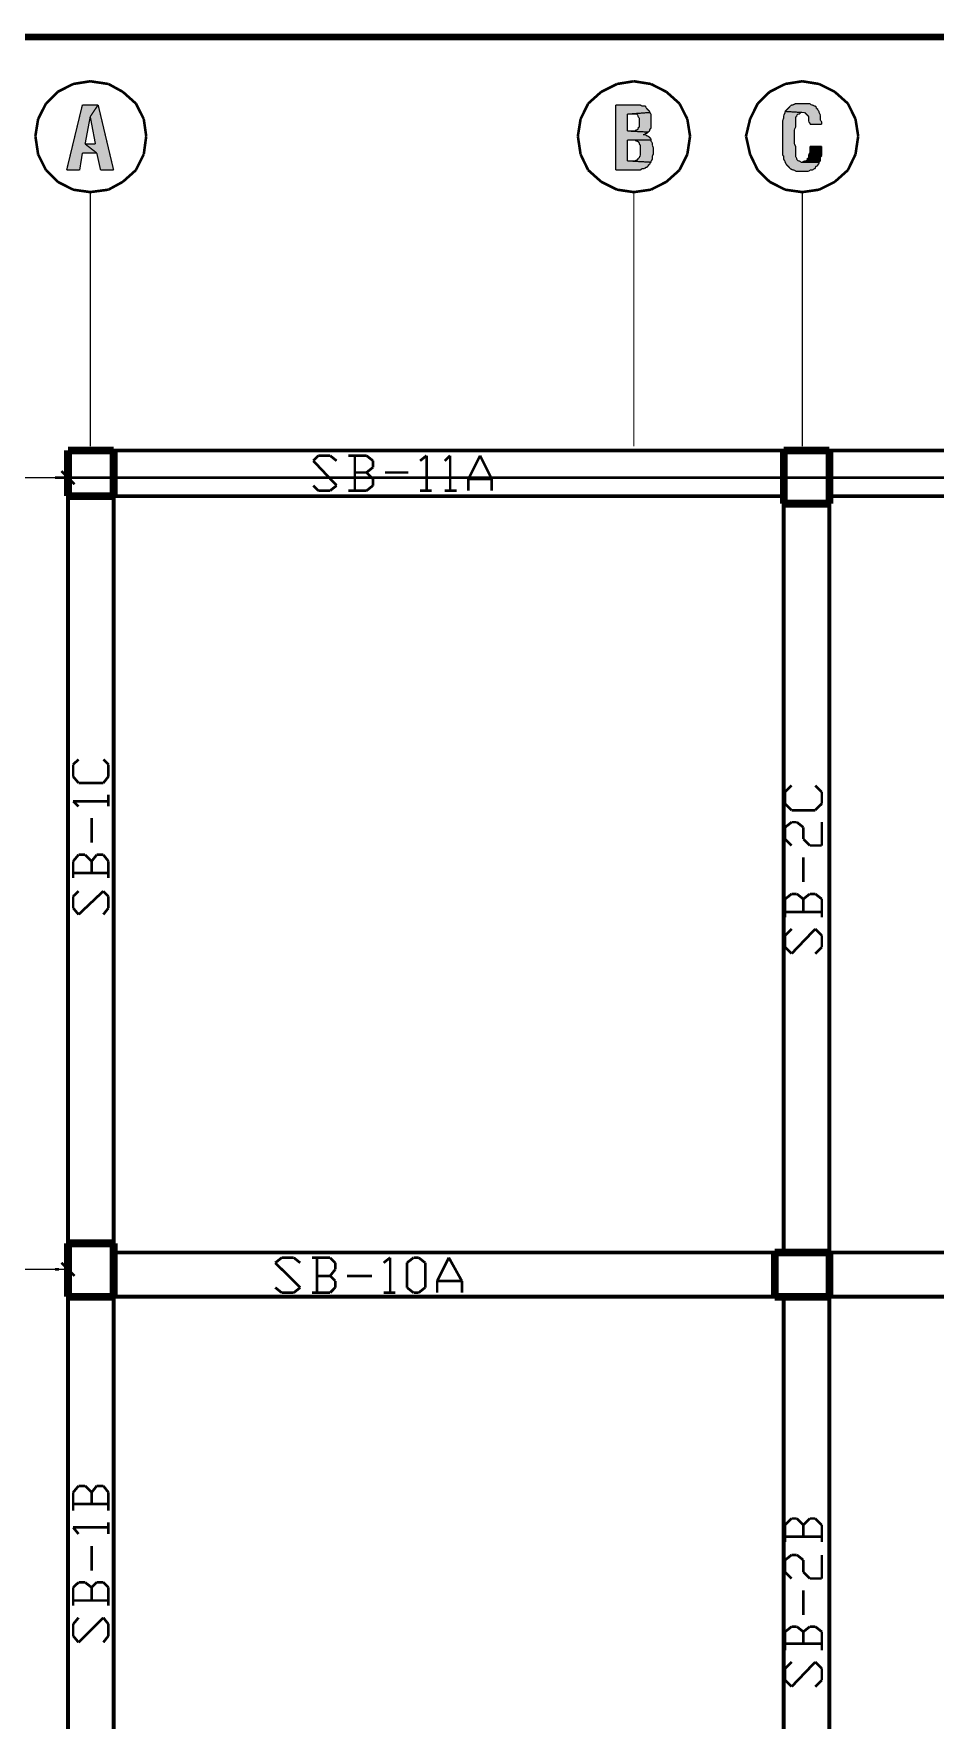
# Model space of a CAD drawing. Header units: millimetres. Extents: x 5 to 350, y 3 to 213.
# Drawn here: x 75.2 to 133.7, y 103.2 to 212.7 of the extents above; entities that cross this region are included whole.
import ezdxf

# ---------------------------------------------------------------- set-up
doc = ezdxf.new("R2010")
doc.units = ezdxf.units.MM
doc.layers.add('H', color=251, linetype='Continuous')
doc.layers.add('P', color=255, linetype='Continuous')

msp = doc.modelspace()

# ---------------------------------------------------------------- hatches: boundary and pattern name
at = {"layer": 'H', "linetype": 'Continuous'}
for points in [[(77.294, 203.87), (78.317, 208.104), (79.34, 208.104), (78.828, 207.345), (78.493, 205.564), (79.252, 204.982), (78.317, 204.982), (78.14, 203.87), (77.294, 203.87)], [(79.498, 203.87), (79.252, 204.982), (78.493, 205.564), (79.163, 205.564), (78.828, 207.345), (79.34, 208.104), (80.345, 203.87), (79.498, 203.87)], [(112.942, 203.87), (112.942, 208.104), (114.547, 208.104), (114.635, 208.033), (114.9, 208.033), (114.9, 207.945), (115.147, 207.68), (115.147, 207.61), (113.965, 207.522), (113.7, 207.522), (113.7, 206.41), (115.058, 206.34), (114.97, 206.252), (114.9, 206.252), (114.812, 206.163), (114.9, 206.163), (114.97, 206.075), (115.058, 206.075), (115.235, 205.916), (115.235, 205.828), (113.7, 205.828), (113.7, 204.47), (115.235, 204.382), (115.147, 204.294), (115.147, 204.223), (115.058, 204.223), (115.058, 204.135), (114.97, 204.047), (114.9, 204.047), (114.812, 203.958), (114.635, 203.958), (114.547, 203.87), (112.942, 203.87)], [(125.554, 206.834), (125.554, 206.922), (125.483, 207.01), (125.483, 207.345), (125.218, 207.61), (125.06, 207.61), (123.948, 207.68), (124.372, 208.104), (124.46, 208.104), (124.636, 208.192), (125.554, 208.192), (125.642, 208.104), (125.73, 208.104), (125.818, 208.033), (125.906, 208.033), (125.977, 207.945), (125.977, 207.857), (126.065, 207.857), (126.065, 207.768), (126.153, 207.68), (126.153, 207.61), (126.242, 207.433), (126.242, 207.098), (126.33, 207.01), (126.33, 206.834), (125.554, 206.834)], [(115.058, 206.34), (113.7, 206.41), (114.212, 206.41), (114.3, 206.498), (114.388, 206.498), (114.388, 206.587), (114.476, 206.675), (114.476, 207.257), (114.388, 207.345), (114.388, 207.433), (114.3, 207.522), (113.965, 207.522), (115.147, 207.61), (115.235, 207.522), (115.235, 206.587), (115.147, 206.498), (115.147, 206.41), (115.058, 206.34)], [(124.636, 203.8), (124.548, 203.87), (124.46, 203.87), (124.284, 203.958), (124.037, 204.223), (123.948, 204.382), (123.948, 204.47), (123.86, 204.558), (123.86, 204.805), (123.79, 204.805), (123.79, 207.098), (123.86, 207.257), (123.86, 207.433), (123.948, 207.61), (123.948, 207.68), (125.06, 207.61), (124.972, 207.61), (124.883, 207.522), (124.795, 207.522), (124.707, 207.433), (124.707, 207.345), (124.636, 207.345), (124.636, 206.675), (124.548, 206.498), (124.548, 205.564), (124.636, 205.405), (124.636, 204.717), (124.707, 204.646), (124.707, 204.558), (124.795, 204.47), (124.883, 204.47), (124.972, 204.382), (126.153, 204.382), (126.153, 204.294), (126.065, 204.223), (126.065, 204.135), (125.977, 204.135), (125.906, 204.047), (125.906, 203.958), (125.818, 203.958), (125.73, 203.87), (125.554, 203.87), (125.483, 203.8), (124.636, 203.8)], [(115.235, 204.382), (113.7, 204.47), (114.212, 204.47), (114.388, 204.558), (114.388, 204.646), (114.476, 204.646), (114.476, 204.717), (114.547, 204.805), (114.547, 205.493), (114.476, 205.564), (114.476, 205.652), (114.388, 205.74), (114.3, 205.74), (114.212, 205.828), (115.235, 205.828), (115.235, 205.74), (115.323, 205.652), (115.323, 205.493), (115.394, 205.317), (115.394, 204.893), (115.323, 204.805), (115.323, 204.558), (115.235, 204.47), (115.235, 204.382)], [(125.06, 204.382), (125.218, 204.47), (125.307, 204.47), (125.395, 204.558), (125.395, 204.646), (125.483, 204.646), (125.483, 204.893), (125.554, 204.982), (125.554, 205.405), (126.33, 205.405), (126.33, 204.805), (126.242, 204.717), (126.242, 204.47), (126.153, 204.382), (125.06, 204.382)]]:
    msp.add_hatch(color=256, dxfattribs=at).paths.add_polyline_path(points)

# ---------------------------------------------------------------- linework, layer by layer
at = {"layer": 'P'}
for points, const_width in [([(5.256, 212.513), (350.273, 212.513)], 0.423), ([(5.256, 212.513), (350.273, 212.513)], 0.423), ([(77.717, 209.462), (76.712, 208.95)], 0.169), ([(78.828, 209.638), (77.717, 209.462)], 0.169), ([(80.01, 209.462), (78.828, 209.638)], 0.169), ([(80.945, 208.95), (80.01, 209.462)], 0.169), ([(113.03, 209.462), (112.007, 208.95)], 0.169), ([(114.124, 209.638), (113.03, 209.462)], 0.169), ([(115.235, 209.462), (114.124, 209.638)], 0.169), ([(116.24, 208.95), (115.235, 209.462)], 0.169), ([(123.948, 209.462), (122.943, 208.95)], 0.169), ([(125.06, 209.638), (123.948, 209.462)], 0.169), ([(126.153, 209.462), (125.06, 209.638)], 0.169), ([(127.176, 208.95), (126.153, 209.462)], 0.169), ([(75.953, 208.192), (75.442, 207.186)], 0.169), ([(76.712, 208.95), (75.953, 208.192)], 0.169), ([(78.317, 208.104), (77.294, 203.87)], 0.085), ([(79.34, 208.104), (78.317, 208.104)], 0.085), ([(78.828, 207.345), (79.34, 208.104)], 0.085), ([(79.34, 208.104), (78.828, 207.345)], 0.085), ([(80.345, 203.87), (79.34, 208.104)], 0.085), ([(81.792, 208.192), (80.945, 208.95)], 0.169), ([(82.303, 207.186), (81.792, 208.192)], 0.169), ([(111.16, 208.192), (110.666, 207.186)], 0.169), ([(112.007, 208.95), (111.16, 208.192)], 0.169), ([(114.212, 208.104), (112.942, 208.104)], 0.085), ([(112.942, 208.104), (112.942, 203.87)], 0.085), ([(114.3, 208.104), (114.212, 208.104)], 0.085), ([(114.476, 208.104), (114.3, 208.104)], 0.085), ([(114.547, 208.104), (114.476, 208.104)], 0.085), ([(114.635, 208.033), (114.547, 208.104)], 0.085), ([(114.723, 208.033), (114.635, 208.033)], 0.085), ([(114.9, 208.033), (114.723, 208.033)], 0.085), ([(114.9, 207.945), (114.9, 208.033)], 0.085), ([(117.087, 208.192), (116.24, 208.95)], 0.169), ([(117.598, 207.186), (117.087, 208.192)], 0.169), ([(122.167, 208.192), (121.673, 207.186)], 0.169), ([(122.943, 208.95), (122.167, 208.192)], 0.169), ([(124.284, 208.033), (124.213, 207.945)], 0.085), ([(124.372, 208.104), (124.284, 208.033)], 0.085), ([(124.46, 208.104), (124.372, 208.104)], 0.085), ([(124.636, 208.192), (124.46, 208.104)], 0.085), ([(124.707, 208.192), (124.636, 208.192)], 0.085), ([(124.795, 208.192), (124.707, 208.192)], 0.085), ([(124.883, 208.192), (124.795, 208.192)], 0.085), ([(125.06, 208.192), (124.883, 208.192)], 0.085), ([(125.218, 208.192), (125.06, 208.192)], 0.085), ([(125.307, 208.192), (125.218, 208.192)], 0.085), ([(125.395, 208.192), (125.307, 208.192)], 0.085), ([(125.554, 208.192), (125.395, 208.192)], 0.085), ([(125.642, 208.104), (125.554, 208.192)], 0.085), ([(125.73, 208.104), (125.642, 208.104)], 0.085), ([(125.818, 208.033), (125.73, 208.104)], 0.085), ([(125.906, 208.033), (125.818, 208.033)], 0.085), ([(125.977, 207.945), (125.906, 208.033)], 0.085), ([(128.023, 208.192), (127.176, 208.95)], 0.169), ([(128.517, 207.186), (128.023, 208.192)], 0.169), ([(75.442, 207.186), (75.265, 206.075)], 0.169), ([(78.493, 205.564), (78.828, 207.345)], 0.085), ([(78.828, 207.345), (79.163, 205.564)], 0.085), ([(82.462, 206.075), (82.303, 207.186)], 0.169), ([(110.666, 207.186), (110.49, 206.075)], 0.169), ([(113.7, 206.41), (113.7, 207.522)], 0.085), ([(113.7, 207.522), (113.965, 207.522)], 0.085), ([(115.147, 207.61), (113.965, 207.522)], 0.085), ([(113.965, 207.522), (115.147, 207.61)], 0.085), ([(113.965, 207.522), (114.124, 207.522)], 0.085), ([(114.124, 207.522), (114.212, 207.522)], 0.085), ([(114.212, 207.522), (114.3, 207.522)], 0.085), ([(114.3, 207.522), (114.388, 207.433)], 0.085), ([(114.388, 207.433), (114.388, 207.345)], 0.085), ([(114.388, 207.345), (114.476, 207.257)], 0.085), ([(114.476, 207.257), (114.476, 207.186)], 0.085), ([(114.476, 207.186), (114.476, 207.01)], 0.085), ([(114.476, 207.01), (114.476, 206.922)], 0.085), ([(114.476, 206.922), (114.476, 206.834)], 0.085), ([(114.97, 207.857), (114.9, 207.945)], 0.085), ([(115.058, 207.768), (114.97, 207.857)], 0.085), ([(115.147, 207.68), (115.058, 207.768)], 0.085), ([(115.147, 207.61), (115.147, 207.68)], 0.085), ([(115.235, 207.522), (115.147, 207.61)], 0.085), ([(115.235, 207.433), (115.235, 207.522)], 0.085), ([(115.235, 207.345), (115.235, 207.433)], 0.085), ([(115.235, 207.186), (115.235, 207.345)], 0.085), ([(115.235, 207.098), (115.235, 207.186)], 0.085), ([(115.235, 206.922), (115.235, 207.098)], 0.085), ([(115.235, 206.834), (115.235, 206.922)], 0.085), ([(117.775, 206.075), (117.598, 207.186)], 0.169), ([(121.673, 207.186), (121.408, 206.075)], 0.169), ([(123.86, 207.257), (123.79, 207.098)], 0.085), ([(123.79, 207.098), (123.79, 207.01)], 0.085), ([(123.79, 207.01), (123.79, 206.922)], 0.085), ([(123.79, 206.922), (123.79, 206.763)], 0.085), ([(123.948, 207.61), (123.86, 207.433)], 0.085), ([(123.86, 207.433), (123.86, 207.345)], 0.085), ([(123.86, 207.345), (123.86, 207.257)], 0.085), ([(124.037, 207.768), (123.948, 207.68)], 0.085), ([(123.948, 207.68), (123.948, 207.61)], 0.085), ([(125.06, 207.61), (123.948, 207.68)], 0.085), ([(123.948, 207.68), (125.06, 207.61)], 0.085), ([(124.125, 207.857), (124.037, 207.768)], 0.085), ([(124.213, 207.945), (124.125, 207.857)], 0.085), ([(124.636, 207.257), (124.636, 207.345)], 0.085), ([(124.636, 207.345), (124.707, 207.345)], 0.085), ([(124.636, 207.186), (124.636, 207.257)], 0.085), ([(124.636, 207.098), (124.636, 207.186)], 0.085), ([(124.636, 207.01), (124.636, 207.098)], 0.085), ([(124.636, 206.922), (124.636, 207.01)], 0.085), ([(124.636, 206.763), (124.636, 206.922)], 0.085), ([(124.707, 207.433), (124.795, 207.522)], 0.085), ([(124.707, 207.345), (124.707, 207.433)], 0.085), ([(124.795, 207.522), (124.883, 207.522)], 0.085), ([(124.883, 207.522), (124.972, 207.61)], 0.085), ([(124.972, 207.61), (125.06, 207.61)], 0.085), ([(125.06, 207.61), (125.13, 207.61)], 0.085), ([(125.13, 207.61), (125.218, 207.61)], 0.085), ([(125.218, 207.61), (125.307, 207.522)], 0.085), ([(125.307, 207.522), (125.395, 207.433)], 0.085), ([(125.395, 207.433), (125.483, 207.345)], 0.085), ([(125.483, 207.345), (125.483, 207.257)], 0.085), ([(125.483, 207.257), (125.483, 207.186)], 0.085), ([(125.483, 207.186), (125.483, 207.01)], 0.085), ([(125.483, 207.01), (125.554, 206.922)], 0.085), ([(125.554, 206.922), (125.554, 206.834)], 0.085), ([(125.977, 207.857), (125.977, 207.945)], 0.085), ([(126.065, 207.857), (125.977, 207.857)], 0.085), ([(126.065, 207.768), (126.065, 207.857)], 0.085), ([(126.153, 207.68), (126.065, 207.768)], 0.085), ([(126.153, 207.61), (126.153, 207.68)], 0.085), ([(126.242, 207.433), (126.153, 207.61)], 0.085), ([(126.242, 207.345), (126.242, 207.433)], 0.085), ([(126.242, 207.257), (126.242, 207.345)], 0.085), ([(126.242, 207.098), (126.242, 207.257)], 0.085), ([(126.33, 207.01), (126.242, 207.098)], 0.085), ([(126.33, 206.834), (126.33, 207.01)], 0.085), ([(128.693, 206.075), (128.517, 207.186)], 0.169), ([(75.265, 206.075), (75.442, 204.893)], 0.169), ([(82.303, 204.893), (82.462, 206.075)], 0.169), ([(82.462, 206.075), (82.462, 206.075)], 0.169), ([(110.49, 206.075), (110.666, 204.893)], 0.169), ([(113.965, 206.41), (113.7, 206.41)], 0.085), ([(113.7, 206.41), (115.058, 206.34)], 0.085), ([(115.058, 206.34), (113.7, 206.41)], 0.085), ([(113.7, 204.47), (113.7, 205.828)], 0.085), ([(113.7, 205.828), (113.965, 205.828)], 0.085), ([(114.053, 206.41), (113.965, 206.41)], 0.085), ([(115.235, 205.828), (113.965, 205.828)], 0.085), ([(113.965, 205.828), (114.053, 205.828)], 0.085), ([(113.965, 205.828), (115.235, 205.828)], 0.085), ([(114.212, 206.41), (114.053, 206.41)], 0.085), ([(114.053, 205.828), (114.212, 205.828)], 0.085), ([(114.3, 206.498), (114.212, 206.41)], 0.085), ([(114.212, 205.828), (114.3, 205.74)], 0.085), ([(114.388, 206.498), (114.3, 206.498)], 0.085), ([(114.476, 206.675), (114.388, 206.587)], 0.085), ([(114.388, 206.587), (114.388, 206.498)], 0.085), ([(114.476, 206.834), (114.476, 206.675)], 0.085), ([(114.9, 206.163), (114.723, 206.163)], 0.085), ([(114.723, 206.163), (114.812, 206.163)], 0.085), ([(114.812, 206.163), (114.9, 206.252)], 0.085), ([(114.9, 206.252), (114.97, 206.252)], 0.085), ([(114.97, 206.075), (114.9, 206.163)], 0.085), ([(114.97, 206.252), (115.058, 206.34)], 0.085), ([(115.058, 206.075), (114.97, 206.075)], 0.085), ([(115.058, 206.34), (115.147, 206.41)], 0.085), ([(115.147, 205.987), (115.058, 206.075)], 0.085), ([(115.147, 206.498), (115.235, 206.587)], 0.085), ([(115.147, 206.41), (115.147, 206.498)], 0.085), ([(115.235, 205.916), (115.147, 205.987)], 0.085), ([(115.235, 206.763), (115.235, 206.834)], 0.085), ([(115.235, 206.587), (115.235, 206.763)], 0.085), ([(115.235, 205.828), (115.235, 205.916)], 0.085), ([(115.235, 205.74), (115.235, 205.828)], 0.085), ([(117.598, 204.893), (117.775, 206.075)], 0.169), ([(117.775, 206.075), (117.775, 206.075)], 0.169), ([(121.408, 206.075), (121.673, 204.893)], 0.169), ([(123.79, 206.763), (123.79, 206.675)], 0.085), ([(123.79, 206.675), (123.79, 206.587)], 0.085), ([(123.79, 206.587), (123.79, 206.41)], 0.085), ([(123.79, 206.41), (123.79, 206.34)], 0.085), ([(123.79, 206.34), (123.79, 206.163)], 0.085), ([(123.79, 206.163), (123.79, 206.075)], 0.085), ([(123.79, 206.075), (123.79, 205.916)], 0.085), ([(123.79, 205.916), (123.79, 205.74)], 0.085), ([(124.548, 206.498), (124.636, 206.675)], 0.085), ([(124.548, 206.34), (124.548, 206.498)], 0.085), ([(124.548, 206.163), (124.548, 206.34)], 0.085), ([(124.548, 206.075), (124.548, 206.163)], 0.085), ([(124.548, 205.916), (124.548, 206.075)], 0.085), ([(124.548, 205.74), (124.548, 205.916)], 0.085), ([(124.636, 206.675), (124.636, 206.763)], 0.085), ([(125.554, 206.834), (126.33, 206.834)], 0.085), ([(128.517, 204.893), (128.693, 206.075)], 0.169), ([(128.693, 206.075), (128.693, 206.075)], 0.169), ([(75.442, 204.893), (75.953, 203.87)], 0.169), ([(78.14, 203.87), (78.317, 204.982)], 0.085), ([(78.317, 204.982), (79.252, 204.982)], 0.085), ([(79.252, 204.982), (78.493, 205.564)], 0.085), ([(79.163, 205.564), (78.493, 205.564)], 0.085), ([(78.493, 205.564), (79.252, 204.982)], 0.085), ([(79.252, 204.982), (79.498, 203.87)], 0.085), ([(81.792, 203.87), (82.303, 204.893)], 0.169), ([(110.666, 204.893), (111.16, 203.87)], 0.169), ([(114.3, 205.74), (114.388, 205.74)], 0.085), ([(114.388, 205.74), (114.476, 205.652)], 0.085), ([(114.476, 205.652), (114.476, 205.564)], 0.085), ([(114.476, 205.564), (114.547, 205.493)], 0.085), ([(114.547, 204.805), (114.476, 204.717)], 0.085), ([(114.476, 204.717), (114.476, 204.646)], 0.085), ([(114.547, 205.493), (114.547, 205.405)], 0.085), ([(114.547, 205.405), (114.547, 205.317)], 0.085), ([(114.547, 205.317), (114.547, 205.14)], 0.085), ([(114.547, 205.14), (114.547, 204.982)], 0.085), ([(114.547, 204.982), (114.547, 204.893)], 0.085), ([(114.547, 204.893), (114.547, 204.805)], 0.085), ([(115.323, 205.652), (115.235, 205.74)], 0.085), ([(115.323, 205.564), (115.323, 205.652)], 0.085), ([(115.323, 205.493), (115.323, 205.564)], 0.085), ([(115.394, 205.317), (115.323, 205.493)], 0.085), ([(115.323, 204.805), (115.394, 204.893)], 0.085), ([(115.323, 204.717), (115.323, 204.805)], 0.085), ([(115.323, 204.558), (115.323, 204.717)], 0.085), ([(115.394, 205.228), (115.394, 205.317)], 0.085), ([(115.394, 205.14), (115.394, 205.228)], 0.085), ([(115.394, 205.07), (115.394, 205.14)], 0.085), ([(115.394, 204.893), (115.394, 205.07)], 0.085), ([(117.087, 203.87), (117.598, 204.893)], 0.169), ([(121.673, 204.893), (122.167, 203.87)], 0.169), ([(123.79, 205.74), (123.79, 205.564)], 0.085), ([(123.79, 205.564), (123.79, 205.493)], 0.085), ([(123.79, 205.493), (123.79, 205.317)], 0.085), ([(123.79, 205.317), (123.79, 205.228)], 0.085), ([(123.79, 205.228), (123.79, 205.14)], 0.085), ([(123.79, 205.14), (123.79, 205.07)], 0.085), ([(123.79, 205.07), (123.79, 204.893)], 0.085), ([(123.79, 204.893), (123.79, 204.805)], 0.085), ([(123.79, 204.805), (123.86, 204.805)], 0.085), ([(123.86, 204.805), (123.86, 204.717)], 0.085), ([(123.86, 204.717), (123.86, 204.646)], 0.085), ([(124.548, 205.564), (124.548, 205.74)], 0.085), ([(124.636, 205.405), (124.548, 205.564)], 0.085), ([(124.636, 205.317), (124.636, 205.405)], 0.085), ([(124.636, 205.14), (124.636, 205.317)], 0.085), ([(124.636, 205.07), (124.636, 205.14)], 0.085), ([(124.636, 204.982), (124.636, 205.07)], 0.085), ([(124.636, 204.893), (124.636, 204.982)], 0.085), ([(124.636, 204.805), (124.636, 204.893)], 0.085), ([(124.636, 204.717), (124.636, 204.805)], 0.085), ([(124.707, 204.646), (124.636, 204.717)], 0.085), ([(125.554, 204.982), (125.483, 204.893)], 0.085), ([(125.483, 204.893), (125.483, 204.717)], 0.085), ([(125.483, 204.717), (125.483, 204.646)], 0.085), ([(126.33, 205.405), (125.554, 205.405)], 0.085), ([(125.554, 205.405), (125.554, 205.317)], 0.085), ([(125.554, 205.317), (125.554, 205.228)], 0.085), ([(125.554, 205.228), (125.554, 205.07)], 0.085), ([(125.554, 205.07), (125.554, 204.982)], 0.085), ([(126.242, 204.717), (126.33, 204.805)], 0.085), ([(126.242, 204.646), (126.242, 204.717)], 0.085), ([(126.33, 205.317), (126.33, 205.405)], 0.085), ([(126.33, 205.228), (126.33, 205.317)], 0.085), ([(126.33, 205.07), (126.33, 205.228)], 0.085), ([(126.33, 204.982), (126.33, 205.07)], 0.085), ([(126.33, 204.805), (126.33, 204.982)], 0.085), ([(128.023, 203.87), (128.517, 204.893)], 0.169), ([(75.953, 203.87), (76.712, 203.112)], 0.169), ([(77.294, 203.87), (78.14, 203.87)], 0.085), ([(79.498, 203.87), (80.345, 203.87)], 0.085), ([(80.945, 203.112), (81.792, 203.87)], 0.169), ([(111.16, 203.87), (112.007, 203.112)], 0.169), ([(112.942, 203.87), (114.212, 203.87)], 0.085), ([(114.053, 204.47), (113.7, 204.47)], 0.085), ([(113.7, 204.47), (115.235, 204.382)], 0.085), ([(115.235, 204.382), (113.7, 204.47)], 0.085), ([(114.124, 204.47), (114.053, 204.47)], 0.085), ([(114.212, 204.47), (114.124, 204.47)], 0.085), ([(114.388, 204.558), (114.212, 204.47)], 0.085), ([(114.212, 203.87), (114.3, 203.87)], 0.085), ([(114.3, 203.87), (114.476, 203.87)], 0.085), ([(114.476, 204.646), (114.388, 204.646)], 0.085), ([(114.388, 204.646), (114.388, 204.558)], 0.085), ([(114.476, 203.87), (114.547, 203.87)], 0.085), ([(114.547, 203.87), (114.635, 203.958)], 0.085), ([(114.635, 203.958), (114.812, 203.958)], 0.085), ([(114.812, 203.958), (114.9, 204.047)], 0.085), ([(114.9, 204.047), (114.97, 204.047)], 0.085), ([(114.97, 204.047), (115.058, 204.135)], 0.085), ([(115.058, 204.135), (115.058, 204.223)], 0.085), ([(115.058, 204.223), (115.147, 204.223)], 0.085), ([(115.147, 204.294), (115.235, 204.382)], 0.085), ([(115.147, 204.223), (115.147, 204.294)], 0.085), ([(115.235, 204.47), (115.323, 204.558)], 0.085), ([(115.235, 204.382), (115.235, 204.47)], 0.085), ([(116.24, 203.112), (117.087, 203.87)], 0.169), ([(122.167, 203.87), (122.943, 203.112)], 0.169), ([(123.86, 204.646), (123.86, 204.558)], 0.085), ([(123.86, 204.558), (123.948, 204.47)], 0.085), ([(123.948, 204.47), (123.948, 204.382)], 0.085), ([(123.948, 204.382), (124.037, 204.223)], 0.085), ([(124.037, 204.223), (124.125, 204.135)], 0.085), ([(124.125, 204.135), (124.213, 204.047)], 0.085), ([(124.213, 204.047), (124.284, 203.958)], 0.085), ([(124.284, 203.958), (124.46, 203.87)], 0.085), ([(124.46, 203.87), (124.548, 203.87)], 0.085), ([(124.548, 203.87), (124.636, 203.8)], 0.085), ([(124.636, 203.8), (124.707, 203.8)], 0.085), ([(124.707, 204.558), (124.707, 204.646)], 0.085), ([(124.795, 204.47), (124.707, 204.558)], 0.085), ([(124.707, 203.8), (124.795, 203.8)], 0.085), ([(124.883, 204.47), (124.795, 204.47)], 0.085), ([(124.795, 203.8), (124.972, 203.8)], 0.085), ([(124.972, 204.382), (124.883, 204.47)], 0.085), ([(125.06, 204.382), (124.972, 204.382)], 0.085), ([(124.972, 203.8), (125.06, 203.8)], 0.085), ([(125.218, 204.47), (125.06, 204.382)], 0.085), ([(125.06, 204.382), (126.153, 204.382)], 0.085), ([(126.153, 204.382), (125.06, 204.382)], 0.085), ([(125.06, 203.8), (125.13, 203.8)], 0.085), ([(125.13, 203.8), (125.218, 203.8)], 0.085), ([(125.307, 204.47), (125.218, 204.47)], 0.085), ([(125.218, 203.8), (125.395, 203.8)], 0.085), ([(125.395, 204.558), (125.307, 204.47)], 0.085), ([(125.483, 204.646), (125.395, 204.646)], 0.085), ([(125.395, 204.646), (125.395, 204.558)], 0.085), ([(125.395, 203.8), (125.483, 203.8)], 0.085), ([(125.483, 203.8), (125.554, 203.87)], 0.085), ([(125.554, 203.87), (125.73, 203.87)], 0.085), ([(125.73, 203.87), (125.818, 203.958)], 0.085), ([(125.818, 203.958), (125.906, 203.958)], 0.085), ([(125.906, 204.047), (125.977, 204.135)], 0.085), ([(125.906, 203.958), (125.906, 204.047)], 0.085), ([(125.977, 204.135), (126.065, 204.135)], 0.085), ([(126.065, 204.223), (126.153, 204.294)], 0.085), ([(126.065, 204.135), (126.065, 204.223)], 0.085), ([(126.153, 204.382), (126.242, 204.47)], 0.085), ([(126.153, 204.294), (126.153, 204.382)], 0.085), ([(126.242, 204.47), (126.242, 204.646)], 0.085), ([(127.176, 203.112), (128.023, 203.87)], 0.169), ([(76.712, 203.112), (77.717, 202.6)], 0.169), ([(77.717, 202.6), (78.828, 202.442)], 0.169), ([(78.828, 202.442), (80.01, 202.6)], 0.169), ([(80.01, 202.6), (80.945, 203.112)], 0.169), ([(112.007, 203.112), (113.03, 202.6)], 0.169), ([(113.03, 202.6), (114.124, 202.442)], 0.169), ([(114.124, 202.442), (115.235, 202.6)], 0.169), ([(115.235, 202.6), (116.24, 203.112)], 0.169), ([(122.943, 203.112), (123.948, 202.6)], 0.169), ([(123.948, 202.6), (125.06, 202.442)], 0.169), ([(125.06, 202.442), (126.153, 202.6)], 0.169), ([(126.153, 202.6), (127.176, 203.112)], 0.169), ([(78.828, 185.932), (78.828, 202.442)], 0.085), ([(114.124, 185.932), (114.124, 202.442)], 0.085), ([(125.06, 185.932), (125.06, 202.442)], 0.085), ([(77.382, 185.667), (80.345, 185.667)], 0.508), ([(77.382, 182.704), (77.382, 185.667)], 0.508), ([(77.382, 185.667), (77.382, 185.667)], 0.508), ([(80.345, 185.667), (80.345, 182.704)], 0.508), ([(80.345, 185.667), (123.86, 185.667)], 0.254), ([(93.31, 184.997), (93.645, 185.332)], 0.169), ([(94.827, 183.392), (93.31, 184.997)], 0.169), ([(93.645, 185.332), (94.403, 185.332)], 0.169), ([(94.403, 185.332), (94.827, 184.997)], 0.169), ([(96.767, 185.332), (95.585, 185.332)], 0.169), ([(96.008, 185.332), (96.008, 183.056)], 0.169), ([(97.19, 184.997), (96.767, 185.332)], 0.169), ([(97.19, 184.573), (97.19, 184.997)], 0.169), ([(100.242, 184.997), (100.665, 185.332)], 0.169), ([(100.665, 185.332), (100.665, 183.056)], 0.169), ([(101.847, 184.997), (102.2, 185.332)], 0.169), ([(102.2, 185.332), (102.2, 183.056)], 0.169), ([(103.382, 183.815), (104.14, 185.332)], 0.169), ([(104.14, 185.332), (104.898, 183.815)], 0.169), ([(123.86, 185.667), (126.824, 185.667)], 0.508), ([(123.86, 182.21), (123.86, 185.667)], 0.508), ([(123.86, 185.667), (123.86, 185.667)], 0.508), ([(126.824, 185.667), (126.824, 182.21)], 0.508), ([(126.824, 185.667), (170.427, 185.667)], 0.254), ([(278.642, 183.903), (76.535, 183.903)], 0.169), ([(77.805, 183.48), (76.958, 184.326)], 0.169), ([(77.382, 131.568), (77.382, 184.82)], 0.169), ([(96.767, 184.238), (96.008, 184.238)], 0.169), ([(96.767, 184.238), (97.19, 184.573)], 0.169), ([(97.19, 183.815), (96.767, 184.238)], 0.169), ([(97.966, 184.238), (99.483, 184.238)], 0.169), ([(61.718, 183.903), (77.382, 183.903)], 0.085), ([(80.345, 182.704), (77.382, 182.704)], 0.508), ([(93.31, 183.392), (93.645, 183.056)], 0.169), ([(93.645, 183.056), (94.403, 183.056)], 0.169), ([(94.403, 183.056), (94.827, 183.392)], 0.169), ([(95.585, 183.056), (96.767, 183.056)], 0.169), ([(96.767, 183.056), (97.19, 183.392)], 0.169), ([(97.19, 183.392), (97.19, 183.815)], 0.169), ([(100.242, 183.056), (101, 183.056)], 0.169), ([(101.847, 183.056), (102.623, 183.056)], 0.169), ([(103.382, 183.056), (103.382, 183.815)], 0.169), ([(103.382, 183.815), (104.898, 183.815)], 0.169), ([(104.898, 183.815), (104.898, 183.056)], 0.169), ([(77.382, 134.197), (77.382, 182.704)], 0.254), ([(80.345, 182.704), (123.86, 182.704)], 0.254), ([(80.345, 134.197), (80.345, 182.704)], 0.254), ([(126.824, 182.21), (123.86, 182.21)], 0.508), ([(123.86, 182.21), (123.86, 133.597)], 0.254), ([(126.824, 182.704), (170.427, 182.704)], 0.254), ([(126.824, 182.21), (126.824, 133.597)], 0.254), ([(77.717, 165.276), (78.07, 165.612)], 0.169), ([(77.717, 164.5), (77.717, 165.276)], 0.169), ([(79.675, 165.612), (80.01, 165.276)], 0.169), ([(80.01, 165.276), (80.01, 164.5)], 0.169), ([(78.07, 164.077), (77.717, 164.5)], 0.169), ([(80.01, 164.5), (79.675, 164.077)], 0.169), ([(79.675, 164.077), (78.07, 164.077)], 0.169), ([(80.01, 162.56), (80.01, 163.318)], 0.169), ([(123.948, 163.495), (124.372, 163.918)], 0.169), ([(123.948, 162.736), (123.948, 163.495)], 0.169), ([(125.906, 163.918), (126.33, 163.495)], 0.169), ([(126.33, 163.495), (126.33, 162.736)], 0.169), ([(78.07, 162.56), (77.717, 162.895)], 0.169), ([(77.717, 162.895), (80.01, 162.895)], 0.169), ([(124.372, 162.313), (123.948, 162.736)], 0.169), ([(125.906, 162.313), (124.372, 162.313)], 0.169), ([(126.33, 162.736), (125.906, 162.313)], 0.169), ([(78.916, 160.196), (78.916, 161.802)], 0.169), ([(123.948, 161.202), (124.372, 161.537)], 0.169), ([(123.948, 160.443), (123.948, 161.202)], 0.169), ([(124.372, 161.537), (124.707, 161.537)], 0.169), ([(124.707, 161.537), (125.13, 161.202)], 0.169), ([(125.13, 161.202), (125.13, 160.443)], 0.169), ([(126.33, 160.02), (126.33, 161.537)], 0.169), ([(124.372, 160.02), (123.948, 160.443)], 0.169), ([(125.13, 160.443), (125.554, 160.02)], 0.169), ([(125.554, 160.02), (126.33, 160.02)], 0.169), ([(78.07, 159.42), (77.717, 158.997)], 0.169), ([(77.717, 158.997), (77.717, 157.903)], 0.169), ([(78.493, 159.42), (78.07, 159.42)], 0.169), ([(78.916, 158.997), (78.493, 159.42)], 0.169), ([(79.252, 159.42), (78.916, 158.997)], 0.169), ([(78.916, 158.997), (78.916, 158.238)], 0.169), ([(79.675, 159.42), (79.252, 159.42)], 0.169), ([(80.01, 158.997), (79.675, 159.42)], 0.169), ([(80.01, 157.903), (80.01, 158.997)], 0.169), ([(125.13, 157.656), (125.13, 159.262)], 0.169), ([(77.717, 158.238), (80.01, 158.238)], 0.169), ([(77.717, 156.722), (78.07, 157.057)], 0.169), ([(77.717, 155.963), (77.717, 156.722)], 0.169), ([(79.675, 157.057), (78.07, 155.54)], 0.169), ([(80.01, 156.722), (79.675, 157.057)], 0.169), ([(80.01, 155.963), (80.01, 156.722)], 0.169), ([(124.372, 156.88), (123.948, 156.545)], 0.169), ([(123.948, 156.545), (123.948, 155.363)], 0.169), ([(124.707, 156.88), (124.372, 156.88)], 0.169), ([(125.13, 156.545), (124.707, 156.88)], 0.169), ([(125.554, 156.88), (125.13, 156.545)], 0.169), ([(125.13, 156.545), (125.13, 155.698)], 0.169), ([(125.906, 156.88), (125.554, 156.88)], 0.169), ([(126.33, 156.545), (125.906, 156.88)], 0.169), ([(126.33, 155.363), (126.33, 156.545)], 0.169), ([(78.07, 155.54), (77.717, 155.963)], 0.169), ([(79.675, 155.54), (80.01, 155.963)], 0.169), ([(123.948, 155.698), (126.33, 155.698)], 0.169), ([(123.948, 154.182), (124.372, 154.605)], 0.169), ([(125.906, 154.605), (124.372, 153)], 0.169), ([(126.33, 154.182), (125.906, 154.605)], 0.169), ([(123.948, 153.423), (123.948, 154.182)], 0.169), ([(124.372, 153), (123.948, 153.423)], 0.169), ([(125.906, 153), (126.33, 153.423)], 0.169), ([(126.33, 153.423), (126.33, 154.182)], 0.169), ([(77.382, 134.197), (80.345, 134.197)], 0.508), ([(77.382, 130.722), (77.382, 134.197)], 0.508), ([(77.382, 134.197), (77.382, 134.197)], 0.508), ([(80.345, 134.197), (80.345, 130.722)], 0.508), ([(80.345, 133.597), (263.402, 133.597)], 0.254), ([(123.278, 130.722), (123.278, 133.597)], 0.508), ([(123.278, 133.597), (126.824, 133.597)], 0.508), ([(126.824, 133.597), (126.824, 130.722)], 0.508), ([(126.824, 133.597), (126.824, 133.597)], 0.508), ([(61.718, 132.503), (77.382, 132.503)], 0.085), ([(76.8, 132.503), (76.535, 132.503)], 0.169), ([(76.958, 132.927), (77.805, 132.08)], 0.169), ([(90.84, 132.927), (91.264, 133.262)], 0.169), ([(92.463, 131.322), (90.84, 132.927)], 0.169), ([(91.264, 133.262), (92.04, 133.262)], 0.169), ([(92.04, 133.262), (92.463, 132.927)], 0.169), ([(94.403, 133.262), (93.222, 133.262)], 0.169), ([(93.557, 133.262), (93.557, 130.986)], 0.169), ([(94.738, 132.927), (94.403, 133.262)], 0.169), ([(94.403, 132.08), (94.738, 132.503)], 0.169), ([(94.738, 132.503), (94.738, 132.927)], 0.169), ([(97.878, 132.927), (98.302, 133.262)], 0.169), ([(98.302, 133.262), (98.302, 130.986)], 0.169), ([(99.395, 132.927), (99.818, 133.262)], 0.169), ([(99.395, 131.322), (99.395, 132.927)], 0.169), ([(99.818, 133.262), (100.154, 133.262)], 0.169), ([(100.154, 133.262), (100.577, 132.927)], 0.169), ([(100.577, 132.927), (100.577, 131.322)], 0.169), ([(101.353, 131.745), (102.112, 133.262)], 0.169), ([(102.112, 133.262), (102.958, 131.745)], 0.169), ([(90.84, 131.322), (91.264, 130.986)], 0.169), ([(92.04, 130.986), (92.463, 131.322)], 0.169), ([(94.403, 132.08), (93.557, 132.08)], 0.169), ([(94.738, 131.745), (94.403, 132.08)], 0.169), ([(94.403, 130.986), (94.738, 131.322)], 0.169), ([(94.738, 131.322), (94.738, 131.745)], 0.169), ([(95.497, 132.08), (97.12, 132.08)], 0.169), ([(99.818, 130.986), (99.395, 131.322)], 0.169), ([(100.577, 131.322), (100.154, 130.986)], 0.169), ([(101.353, 130.986), (101.353, 131.745)], 0.169), ([(101.353, 131.745), (102.958, 131.745)], 0.169), ([(102.958, 131.745), (102.958, 130.986)], 0.169), ([(80.345, 130.722), (77.382, 130.722)], 0.508), ([(77.382, 130.722), (263.402, 130.722)], 0.254), ([(77.382, 92.886), (77.382, 130.722)], 0.254), ([(80.345, 92.886), (80.345, 130.722)], 0.254), ([(91.264, 130.986), (92.04, 130.986)], 0.169), ([(93.222, 130.986), (94.403, 130.986)], 0.169), ([(97.878, 130.986), (98.637, 130.986)], 0.169), ([(100.154, 130.986), (99.818, 130.986)], 0.169), ([(99.818, 130.986), (99.818, 130.986)], 0.169), ([(126.824, 130.722), (123.278, 130.722)], 0.508), ([(123.86, 130.722), (123.86, 89.923)], 0.254), ([(126.824, 130.722), (126.824, 89.923)], 0.254), ([(78.07, 118.445), (77.717, 118.022)], 0.169), ([(78.493, 118.445), (78.07, 118.445)], 0.169), ([(78.916, 118.022), (78.493, 118.445)], 0.169), ([(79.252, 118.445), (78.916, 118.022)], 0.169), ([(79.675, 118.445), (79.252, 118.445)], 0.169), ([(80.01, 118.022), (79.675, 118.445)], 0.169), ([(77.717, 118.022), (77.717, 116.84)], 0.169), ([(77.717, 117.263), (80.01, 117.263)], 0.169), ([(78.916, 118.022), (78.916, 117.263)], 0.169), ([(80.01, 116.84), (80.01, 118.022)], 0.169), ([(80.01, 115.323), (80.01, 116.082)], 0.169), ([(124.372, 116.328), (123.948, 115.905)], 0.169), ([(124.707, 116.328), (124.372, 116.328)], 0.169), ([(125.13, 115.905), (124.707, 116.328)], 0.169), ([(125.554, 116.328), (125.13, 115.905)], 0.169), ([(125.906, 116.328), (125.554, 116.328)], 0.169), ([(126.33, 115.905), (125.906, 116.328)], 0.169), ([(78.07, 115.323), (77.717, 115.746)], 0.169), ([(77.717, 115.746), (80.01, 115.746)], 0.169), ([(123.948, 115.905), (123.948, 114.812)], 0.169), ([(123.948, 115.147), (126.33, 115.147)], 0.169), ([(125.13, 115.905), (125.13, 115.147)], 0.169), ([(126.33, 114.812), (126.33, 115.905)], 0.169), ([(78.916, 112.942), (78.916, 114.547)], 0.169), ([(123.948, 113.63), (124.372, 113.965)], 0.169), ([(124.372, 113.965), (124.707, 113.965)], 0.169), ([(124.707, 113.965), (125.13, 113.63)], 0.169), ([(126.33, 112.43), (126.33, 113.965)], 0.169), ([(123.948, 112.854), (123.948, 113.63)], 0.169), ([(124.372, 112.43), (123.948, 112.854)], 0.169), ([(125.13, 113.63), (125.13, 112.854)], 0.169), ([(125.13, 112.854), (125.554, 112.43)], 0.169), ([(78.07, 112.183), (77.717, 111.848)], 0.169), ([(77.717, 111.848), (77.717, 110.666)], 0.169), ([(78.493, 112.183), (78.07, 112.183)], 0.169), ([(78.916, 111.848), (78.493, 112.183)], 0.169), ([(79.252, 112.183), (78.916, 111.848)], 0.169), ([(78.916, 111.848), (78.916, 111.002)], 0.169), ([(79.675, 112.183), (79.252, 112.183)], 0.169), ([(80.01, 111.848), (79.675, 112.183)], 0.169), ([(80.01, 110.666), (80.01, 111.848)], 0.169), ([(125.13, 110.067), (125.13, 111.672)], 0.169), ([(125.554, 112.43), (126.33, 112.43)], 0.169), ([(77.717, 111.002), (80.01, 111.002)], 0.169), ([(77.717, 109.467), (78.07, 109.89)], 0.169), ([(77.717, 108.708), (77.717, 109.467)], 0.169), ([(79.675, 109.89), (78.07, 108.285)], 0.169), ([(80.01, 109.467), (79.675, 109.89)], 0.169), ([(80.01, 108.708), (80.01, 109.467)], 0.169), ([(78.07, 108.285), (77.717, 108.708)], 0.169), ([(79.675, 108.285), (80.01, 108.708)], 0.169), ([(124.372, 109.308), (123.948, 108.973)], 0.169), ([(123.948, 108.973), (123.948, 107.774)], 0.169), ([(124.707, 109.308), (124.372, 109.308)], 0.169), ([(125.13, 108.973), (124.707, 109.308)], 0.169), ([(125.554, 109.308), (125.13, 108.973)], 0.169), ([(125.13, 108.973), (125.13, 108.197)], 0.169), ([(125.906, 109.308), (125.554, 109.308)], 0.169), ([(126.33, 108.973), (125.906, 109.308)], 0.169), ([(126.33, 107.774), (126.33, 108.973)], 0.169), ([(123.948, 108.197), (126.33, 108.197)], 0.169), ([(123.948, 106.592), (124.372, 107.015)], 0.169), ([(123.948, 105.833), (123.948, 106.592)], 0.169), ([(125.906, 107.015), (124.372, 105.41)], 0.169), ([(126.33, 106.592), (125.906, 107.015)], 0.169), ([(126.33, 105.833), (126.33, 106.592)], 0.169), ([(124.372, 105.41), (123.948, 105.833)], 0.169), ([(125.906, 105.41), (126.33, 105.833)], 0.169)]:
    msp.add_lwpolyline(points, dxfattribs=dict(at, const_width=const_width))

doc.saveas('drawing.dxf')
